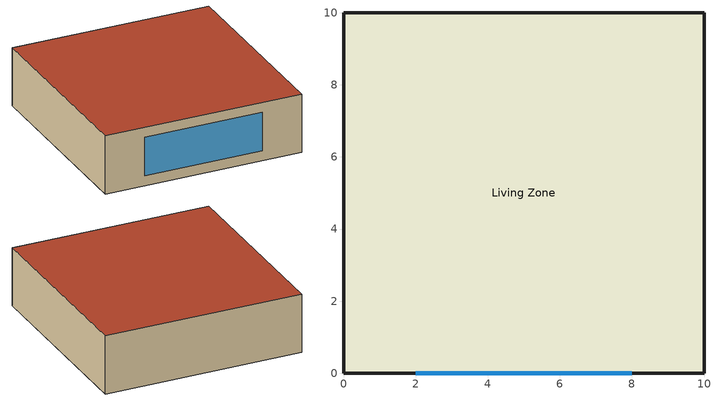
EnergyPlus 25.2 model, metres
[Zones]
Living Zone
 floor ground (Floor): 0,0 0,10 10,10 10,0 z0
 wall outside (Exterior Wall): 0,0 10,0 10,10 0,10 0,0 z0:3
 window (Window): 2,0 8,0 z0.5:2.5
 roof outside (Roof): 0,10 0,0 10,0 10,10 z3
[Building]
Single Family House: North Axis {deg}=0; Terrain=Suburbs; Loads Convergence Tolerance Value {W}=0.04; Temperature Convergence Tolerance Value {deltaC}=0.4; Solar Distribution=FullInteriorAndExterior; Maximum Number of Warmup Days=25; Minimum Number of Warmup Days=6
[Site:Location]
Chicago Ohare Intl Ap IL USA: Latitude {deg}=41.98; Longitude {deg}=-87.92; Time Zone {hr}=-6; Elevation {m}=201
[Material] Thermal Absorptance=0.9
Name | Roughness | Thickness {m} | Conductivity {W/m-K} | Density {kg/m3} | Specific Heat {J/kg-K} | Solar Absorptance | Visible Absorptance
Wood Siding | MediumSmooth | 0.01 | 0.11 | 544.62 | 1210 | 0.78 | 0.78
Fiberglass Insulation | MediumRough | 0.15 | 0.04 | 24 | 840 | 0.7 | 0.7
Gypsum Board | MediumSmooth | 0.0127 | 0.16 | 800 | 1090 | 0.7 | 0.7
Concrete Block | MediumRough | 0.2 | 0.51 | 1400 | 1000 | 0.7 | 0.7
Roof Membrane | VeryRough | 0.0095 | 0.16 | 1121.29 | 1460 | 0.7 | 0.7
Roof Insulation | MediumRough | 0.2 | 0.04 | 32 | 840 | 0.7 | 0.7
[WindowMaterial:SimpleGlazingSystem]
Simple Window: U-Factor {W/m2-K}=2.7; Solar Heat Gain Coefficient=0.76
[Construction]
Exterior Wall: Wood Siding, Fiberglass Insulation, Gypsum Board
Roof: Roof Membrane, Roof Insulation, Gypsum Board
Floor: Concrete Block
Window: Simple Window
[Zone]
Living Zone: Type=1; Multiplier=1; Ceiling Height {m}=autocalculate; Volume {m3}=autocalculate
[People]
Living Zone People: Zone or ZoneList or Space or SpaceList=Living Zone; Number of People Schedule=Occupancy Schedule; Number of People Calculation Method=people; Number of People=4; Fraction Radiant=0.3; Activity Level Schedule=Activity Schedule
[Lights]
Living Zone Lights: Zone or ZoneList or Space or SpaceList=Living Zone; Schedule=Lighting Schedule; Design Level Calculation Method=LightingLevel; Lighting Level {W}=800; Return Air Fraction=0; Fraction Radiant=0.7; Fraction Visible=0.2; Fraction Replaceable=1
[ElectricEquipment]
Living Zone Equipment: Zone or ZoneList or Space or SpaceList=Living Zone; Schedule=Equipment Schedule; Design Level Calculation Method=EquipmentLevel; Design Level {W}=1200; Fraction Latent=0; Fraction Radiant=0.5; Fraction Lost=0
[ZoneControl:Thermostat]
Living Zone Thermostat: Zone or ZoneList=Living Zone; Control Type Schedule=Zone Control Type Schedule; Control 1=Dual Setpoint
[ThermostatSetpoint:DualSetpoint]
Dual Setpoint: Heating Setpoint Temperature Schedule=Heating Setpoint; Cooling Setpoint Temperature Schedule=Cooling Setpoint
[ZoneHVAC:IdealLoadsAirSystem]
Living Zone Ideal Loads: Availability Schedule=Always On; Maximum Heating Supply Air Temperature {C}=50; Minimum Cooling Supply Air Temperature {C}=13; Maximum Heating Supply Air Humidity Ratio {kgWater/kgDryAir}=0.015; Minimum Cooling Supply Air Humidity Ratio {kgWater/kgDryAir}=0.009; Heating Limit=NoLimit; Maximum Heating Air Flow Rate {m3/s}=autosize; Cooling Limit=NoLimit; Maximum Cooling Air Flow Rate {m3/s}=autosize; Dehumidification Control Type=ConstantSupplyHumidityRatio; Humidification Control Type=ConstantSupplyHumidityRatio
[Zone equipment]
Living Zone: Living Zone Ideal Loads
[Schedule:Compact]
Heating Setpoint: Through: 12/31, For: Weekdays, Until: 6:00, 18, Until: 22:00, 21, Until: 24:00, 18, For: Weekend, Until: 8:00, 18, Until: 23:00, 21, Until: 24:00, 18, For: Holidays, Until: 24:00, 18
Cooling Setpoint: Through: 12/31, For: Weekdays, Until: 6:00, 28, Until: 22:00, 24, Until: 24:00, 28, For: Weekend, Until: 8:00, 28, Until: 23:00, 24, Until: 24:00, 28, For: Holidays, Until: 24:00, 28
Occupancy Schedule: Through: 12/31, For: Weekdays, Until: 6:00, 1, Until: 8:00, 0.5, Until: 18:00, 0.2, Until: 23:00, 0.8, Until: 24:00, 1, For: Weekends Holidays, Until: 8:00, 1, Until: 23:00, 0.8, Until: 24:00, 1
Lighting Schedule: Through: 12/31, For: Weekdays, Until: 6:00, 0.1, Until: 8:00, 0.5, Until: 18:00, 0.2, Until: 23:00, 0.7, Until: 24:00, 0.1, For: Weekends Holidays, Until: 8:00, 0.1, Until: 23:00, 0.5, Until: 24:00, 0.1
Equipment Schedule: Through: 12/31, For: Weekdays, Until: 6:00, 0.3, Until: 8:00, 0.5, Until: 18:00, 0.3, Until: 23:00, 0.6, Until: 24:00, 0.3, For: Weekends Holidays, Until: 8:00, 0.3, Until: 23:00, 0.5, Until: 24:00, 0.3
Always On: Through: 12/31, For: AllDays, Until: 24:00, 1
Activity Schedule: Through: 12/31, For: AllDays, Until: 24:00, 120
Zone Control Type Schedule: Through: 12/31, For: AllDays, Until: 24:00, 4
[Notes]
HVAC Heating Setpoint Schedule
HVAC Cooling Setpoint Schedule
